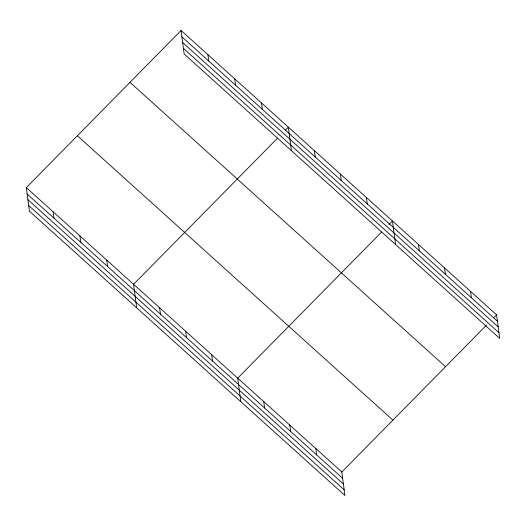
<?xml version="1.0" encoding="UTF-8"?>
<svg xmlns="http://www.w3.org/2000/svg" width="526" height="526" viewBox="0 0 526 526"><rect width="100%" height="100%" fill="white"/><g stroke="black" fill="none" stroke-linecap="round" stroke-linejoin="round"><path stroke-width="0.79" d="M26.3 187.624L341.841 472L344.938 495.518L29.397 211.143L26.3 187.624L181.062 30.482L496.603 314.857L499.7 338.376L184.159 54L181.062 30.482M277.564 138.121L133.584 284.316L136.681 307.828M285.506 130.054L288.347 127.174L291.443 150.686M381.692 231.959L237.713 378.155L240.809 401.673M389.069 224.47L392.475 221.012L395.572 244.531M341.841 472L486.392 325.232M493.769 317.737L496.603 314.857M181.897 36.853L497.445 321.228M182.647 42.514L498.188 326.883M183.41 48.339L498.957 332.715M129.988 82.339L445.535 366.714M77.375 135.767L392.915 420.142M27.142 193.995L342.682 478.371M27.885 199.656L343.425 484.025M28.654 205.482L344.195 489.857M470.573 291.397L471.408 297.769M444.542 267.938L445.377 274.302M418.505 244.478L419.347 250.843M366.444 197.552L367.279 203.924M340.407 174.093L341.249 180.464M314.377 150.633L315.219 156.998M315.81 448.54L316.645 454.911M261.527 102.997L262.362 109.369M289.78 425.08L290.615 431.445M234.701 78.828L235.543 85.199M263.743 401.621L264.585 407.985M207.882 54.658L208.723 61.023M211.682 354.695L212.517 361.066M185.652 331.235L186.487 337.607M159.615 307.776L160.456 314.14M106.765 260.14L107.6 266.511M79.945 235.97L80.78 242.341M53.119 211.8L53.961 218.165"/></g></svg>
